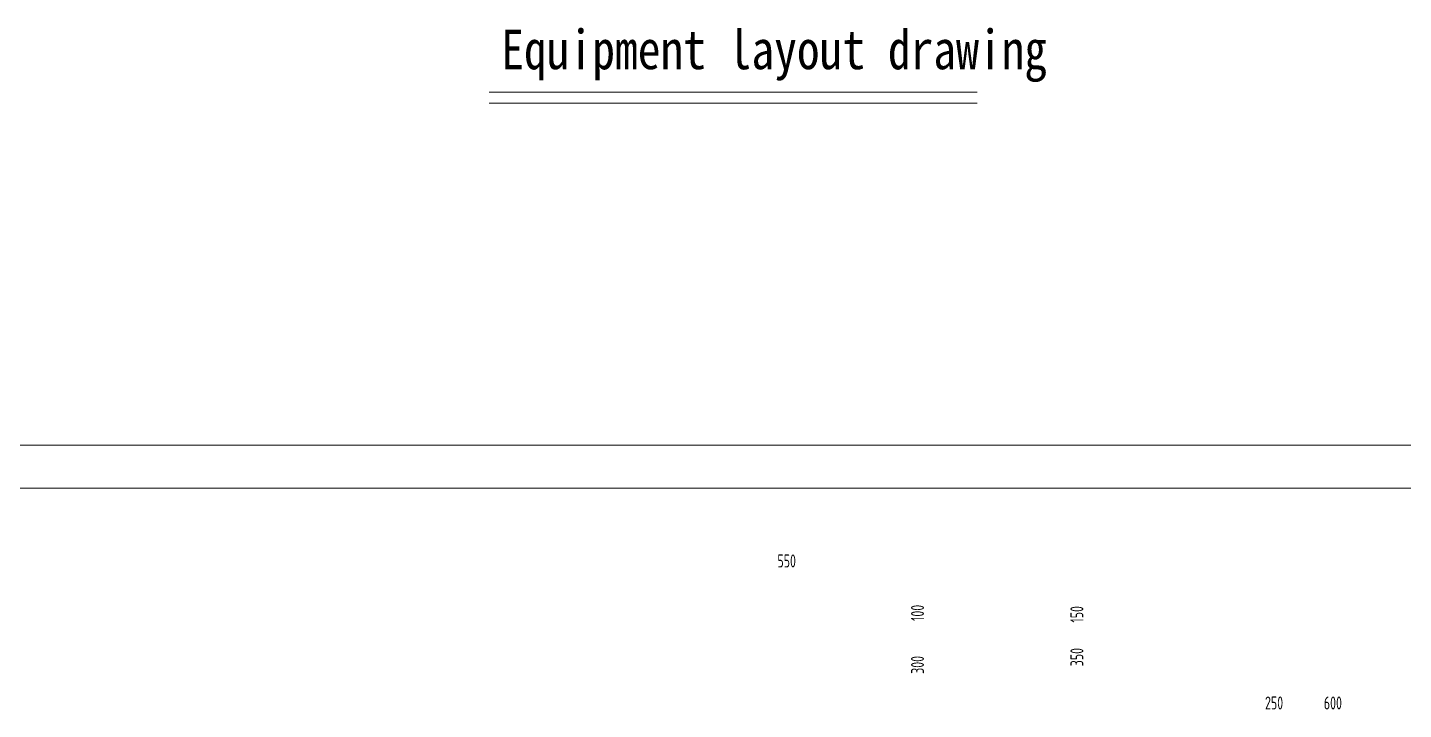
# Model space of a CAD drawing. Extents: x 838828 to 1489448, y 610351 to 848160.
# Drawn here: x 959729 to 991610, y 702054 to 717839 of the extents above; entities that cross this region are included whole.
import ezdxf

# ---------------------------------------------------------------- set-up
doc = ezdxf.new("R2010")
doc.units = 0
doc.header["$LTSCALE"] = 1000
doc.header["$MEASUREMENT"] = 0
doc.layers.get('0').update_dxf_attribs({"linetype": 'CONTINUOUS', "lineweight": 13})
doc.layers.add('文字', color=7, linetype='CONTINUOUS', lineweight=13)
doc.layers.add('标注', color=8, linetype='CONTINUOUS', lineweight=13)
doc.styles.add('ST', font='SimSun.ttf', dxfattribs={"width": 0.8})
doc.styles.add('TSSD_DIMENSION', font='tssdeng.shx', dxfattribs={"width": 0.7, "bigfont": 'tssdchn.shx'})

msp = doc.modelspace()

# ---------------------------------------------------------------- linework, layer by layer
at = {"linetype": 'ByBlock', "ltscale": 200}
for p, q in [((970428, 716341), (981732, 716341)), ((970428, 716088), (981732, 716088))]:
    msp.add_line(p, q, dxfattribs=at)
msp.add_line((954504, 708174), (1010404, 708174))
at = {"linetype": 'Continuous'}
msp.add_line((952004, 707174), (1011404, 707174), dxfattribs=at)

# ---------------------------------------------------------------- texts
at = {"layer": '文字', "linetype": 'Continuous', "style": 'ST', "width": 0.85}
msp.add_text('Equipment layout drawing', height=911.25, dxfattribs=at).set_placement((970706, 716875))
at = {"layer": '标注', "color": 7, "ltscale": 0.001, "char_height": 300, "attachment_point": 5, "style": 'TSSD_DIMENSION'}
for s, insert in [('\\A1;550', (977319, 705491)), ('\\A1;250', (988612, 702204)), ('\\A1;600', (989975, 702204))]:
    msp.add_mtext(s, dxfattribs=dict(at, insert=insert))
at = {"layer": '标注', "color": 7, "ltscale": 0.001, "char_height": 300, "attachment_point": 5, "rotation": 90, "style": 'TSSD_DIMENSION'}
for s, insert in [('\\A1;100', (980350, 704289)), ('\\A1;150', (984043, 704256)), ('\\A1;350', (984043, 703265)), ('\\A1;300', (980350, 703085))]:
    msp.add_mtext(s, dxfattribs=dict(at, insert=insert))

doc.saveas('drawing.dxf')
